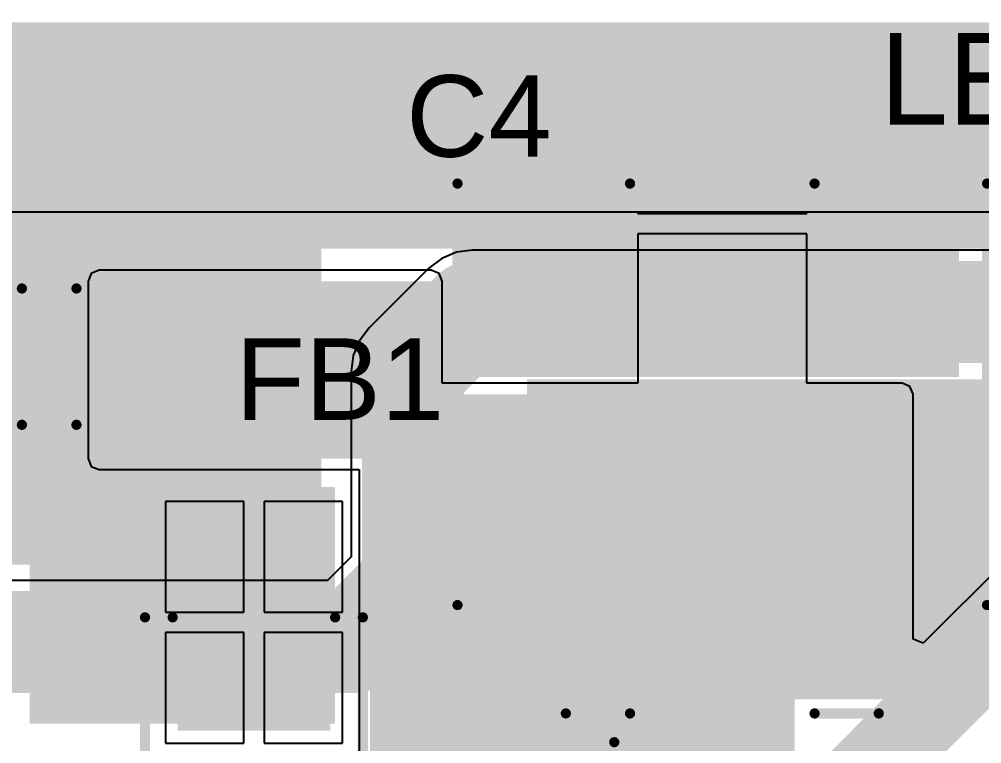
# Model space of a CAD drawing. Header units: millimetres. Extents: x -0.27 to 4.7, y -0.39 to 2.83.
# Drawn here: x 1.6209 to 2.0931, y 2.4092 to 2.7644 of the extents above; entities that cross this region are included whole.
import ezdxf

# ---------------------------------------------------------------- set-up
doc = ezdxf.new("R2010")
doc.units = ezdxf.units.MM
doc.header["$MEASUREMENT"] = 0
for name, color, linetype in [('BottomLayer', 5, 'Continuous'), ('BottomSolder', 6, 'Continuous'), ('TopLayer', 1, 'Continuous'), ('TopOverlay', 2, 'Continuous'), ('TopPaste', 8, 'Continuous'), ('TopSolder', 216, 'Continuous'), ('ViaHoleLayer', 16, 'Continuous')]:
    doc.layers.add(name, color=color, linetype=linetype)
doc.styles.add('Arial', font='', dxfattribs={"height": 0.2})
doc.styles.get('Arial').set_extended_font_data('Arial')

# ---------------------------------------------------------------- blocks, each defined once
blk = doc.blocks.new('LED_0603_34')
at = {"layer": 'TopLayer'}
for points in [[(-0.03937, 0.01969), (-0.01969, 0.01969), (-0.01969, -0.01969), (-0.03937, -0.01969)], [(0.01969, 0.01969), (0.03937, 0.01969), (0.03937, -0.01969), (0.01969, -0.01969)]]:
    blk.add_hatch(color=1, dxfattribs=at).paths.add_polyline_path(points)
at = {"layer": 'TopOverlay'}
blk.add_hatch(color=2, dxfattribs=at).paths.add_polyline_path([(0.044, -0.026), (0.069, -0.026), (0.069, 0.026), (0.044, 0.026)])
at = {"layer": 'TopPaste'}
for points in [[(-0.03937, 0.01969), (-0.01969, 0.01969), (-0.01969, -0.01969), (-0.03937, -0.01969)], [(0.01969, 0.01969), (0.03937, 0.01969), (0.03937, -0.01969), (0.01969, -0.01969)]]:
    blk.add_hatch(color=8, dxfattribs=at).paths.add_polyline_path(points)
at = {"layer": 'TopSolder'}
for points in [[(-0.04337, 0.02369), (-0.01569, 0.02369), (-0.01569, -0.02369), (-0.04337, -0.02369)], [(0.01569, 0.02369), (0.04337, 0.02369), (0.04337, -0.02369), (0.01569, -0.02369)]]:
    blk.add_hatch(color=216, dxfattribs=at).paths.add_polyline_path(points)
at = {"layer": 'TopOverlay', "const_width": 0.005}
for points in [[(-0.044, -0.024), (-0.044, 0.024)], [(-0.044, 0.024), (-0.017, 0.024)], [(0.017, 0.024), (0.044, 0.024)], [(0.044, -0.024), (0.044, 0.024)], [(-0.044, -0.024), (-0.017, -0.024)], [(0.017, -0.024), (0.044, -0.024)]]:
    blk.add_lwpolyline(points, dxfattribs=at)
at = {"layer": 'TopOverlay', "const_width": 0.0025}
for points in [[(-0.04525, 0.024, 1), (-0.04275, 0.024, 1)], [(-0.04525, 0.024, 1), (-0.04275, 0.024, 1)], [(-0.01825, 0.024, 1), (-0.01575, 0.024, 1)], [(0.01575, 0.024, 1), (0.01825, 0.024, 1)], [(0.04275, 0.024, 1), (0.04525, 0.024, 1)], [(0.04275, 0.024, 1), (0.04525, 0.024, 1)], [(-0.04525, -0.024, 1), (-0.04275, -0.024, 1)], [(-0.04525, -0.024, 1), (-0.04275, -0.024, 1)], [(-0.01825, -0.024, 1), (-0.01575, -0.024, 1)], [(0.01575, -0.024, 1), (0.01825, -0.024, 1)], [(0.04275, -0.024, 1), (0.04525, -0.024, 1)], [(0.04275, -0.024, 1), (0.04525, -0.024, 1)]]:
    blk.add_lwpolyline(points, format="xyb", close=True, dxfattribs=at)
at = {"layer": 'TopOverlay'}
blk.add_text('LED2', height=0.045, dxfattribs=at).set_placement((-0.1532, -0.02518))
blk = doc.blocks.new('SMA_36')
at = {"layer": 'TopLayer'}
for points in [[(-0.12795, 0.03346), (-0.02953, 0.03346), (-0.02953, -0.03346), (-0.12795, -0.03346)], [(0.02953, 0.03346), (0.12795, 0.03346), (0.12795, -0.03346), (0.02953, -0.03346)]]:
    blk.add_hatch(color=1, dxfattribs=at).paths.add_polyline_path(points)
at = {"layer": 'TopOverlay'}
for points in [[(-0.175, -0.05597), (-0.12906, -0.05597), (-0.12906, 0.05598), (-0.175, 0.05598)], [(-0.12992, 0.03638), (-0.1022, 0.03638), (-0.1022, 0.05598), (-0.12992, 0.05598)], [(-0.12992, -0.05598), (-0.1022, -0.05598), (-0.1022, -0.03638), (-0.12992, -0.03638)]]:
    blk.add_hatch(color=2, dxfattribs=at).paths.add_polyline_path(points)
at = {"layer": 'TopPaste'}
for points in [[(-0.12795, 0.03346), (-0.02953, 0.03346), (-0.02953, -0.03346), (-0.12795, -0.03346)], [(0.02953, 0.03346), (0.12795, 0.03346), (0.12795, -0.03346), (0.02953, -0.03346)]]:
    blk.add_hatch(color=8, dxfattribs=at).paths.add_polyline_path(points)
at = {"layer": 'TopSolder'}
for points in [[(-0.13195, 0.03746), (-0.02553, 0.03746), (-0.02553, -0.03746), (-0.13195, -0.03746)], [(0.02553, 0.03746), (0.13195, 0.03746), (0.13195, -0.03746), (0.02553, -0.03746)]]:
    blk.add_hatch(color=216, dxfattribs=at).paths.add_polyline_path(points)
at = {"layer": 'TopOverlay', "const_width": 0.005}
for points in [[(-0.10465, 0.05345), (0.08115, 0.05345)], [(0.08115, 0.05345), (0.08115, 0.03985)], [(0.08115, -0.03985), (0.08115, -0.05345)], [(-0.10465, -0.05345), (0.08115, -0.05345)]]:
    blk.add_lwpolyline(points, dxfattribs=at)
at = {"layer": 'TopOverlay', "const_width": 0.0025}
for points in [[(-0.1059, 0.05345, 1), (-0.1034, 0.05345, 1)], [(0.0799, 0.05345, 1), (0.0824, 0.05345, 1)], [(0.0799, 0.05345, 1), (0.0824, 0.05345, 1)], [(0.0799, 0.03985, 1), (0.0824, 0.03985, 1)], [(0.0799, -0.03985, 1), (0.0824, -0.03985, 1)], [(-0.1059, -0.05345, 1), (-0.1034, -0.05345, 1)], [(0.0799, -0.05345, 1), (0.0824, -0.05345, 1)], [(0.0799, -0.05345, 1), (0.0824, -0.05345, 1)]]:
    blk.add_lwpolyline(points, format="xyb", close=True, dxfattribs=at)
blk = doc.blocks.new('IND_1206_134')
at = {"layer": 'TopLayer'}
for points in [[(-0.0811, 0.03583), (-0.02598, 0.03583), (-0.02598, -0.03583), (-0.0811, -0.03583)], [(0.02598, 0.03583), (0.0811, 0.03583), (0.0811, -0.03583), (0.02598, -0.03583)]]:
    blk.add_hatch(color=1, dxfattribs=at).paths.add_polyline_path(points)
at = {"layer": 'TopPaste'}
for points in [[(-0.0811, 0.03583), (-0.02598, 0.03583), (-0.02598, -0.03583), (-0.0811, -0.03583)], [(0.02598, 0.03583), (0.0811, 0.03583), (0.0811, -0.03583), (0.02598, -0.03583)]]:
    blk.add_hatch(color=8, dxfattribs=at).paths.add_polyline_path(points)
at = {"layer": 'TopSolder'}
for points in [[(-0.0851, 0.03983), (-0.02198, 0.03983), (-0.02198, -0.03983), (-0.0851, -0.03983)], [(0.02198, 0.03983), (0.0851, 0.03983), (0.0851, -0.03983), (0.02198, -0.03983)]]:
    blk.add_hatch(color=216, dxfattribs=at).paths.add_polyline_path(points)
at = {"layer": 'TopOverlay', "const_width": 0.005}
for points in [[(-0.01339, 0.03343), (0.01339, 0.03343)], [(-0.01339, -0.03343), (0.01339, -0.03343)]]:
    blk.add_lwpolyline(points, dxfattribs=at)
at = {"layer": 'TopOverlay', "const_width": 0.0025}
for points in [[(-0.01464, 0.03343, 1), (-0.01214, 0.03343, 1)], [(0.01214, 0.03343, 1), (0.01464, 0.03343, 1)], [(-0.01464, -0.03343, 1), (-0.01214, -0.03343, 1)], [(0.01214, -0.03343, 1), (0.01464, -0.03343, 1)]]:
    blk.add_lwpolyline(points, format="xyb", close=True, dxfattribs=at)
blk = doc.blocks.new('20SVPF120M_211')
at = {"layer": 'TopLayer'}
for points in [[(-0.17913, 0.0315), (-0.04134, 0.0315), (-0.04134, -0.0315), (-0.17913, -0.0315)], [(0.04134, 0.0315), (0.17913, 0.0315), (0.17913, -0.0315), (0.04134, -0.0315)]]:
    blk.add_hatch(color=1, dxfattribs=at).paths.add_polyline_path(points)
at = {"layer": 'TopPaste'}
for points in [[(-0.17913, 0.0315), (-0.04134, 0.0315), (-0.04134, -0.0315), (-0.17913, -0.0315)], [(0.04134, 0.0315), (0.17913, 0.0315), (0.17913, -0.0315), (0.04134, -0.0315)]]:
    blk.add_hatch(color=8, dxfattribs=at).paths.add_polyline_path(points)
at = {"layer": 'TopSolder'}
for points in [[(-0.18313, 0.0355), (-0.03734, 0.0355), (-0.03734, -0.0355), (-0.18313, -0.0355)], [(0.03734, 0.0355), (0.18313, 0.0355), (0.18313, -0.0355), (0.03734, -0.0355)]]:
    blk.add_hatch(color=216, dxfattribs=at).paths.add_polyline_path(points)
at = {"layer": 'TopOverlay', "const_width": 0.005}
for points in [[(-0.07677, 0.12992), (-0.12992, 0.07677)], [(-0.07677, 0.12992), (0.12992, 0.12992)], [(0.12992, 0.12992), (0.12992, 0.04528)], [(-0.12992, 0.07677), (-0.12992, 0.04528)], [(-0.153, 0.064), (-0.153, 0.043)], [(-0.162, 0.053), (-0.144, 0.053)], [(-0.12992, -0.04528), (-0.12992, -0.07677)], [(0.12992, -0.04528), (0.12992, -0.12992)], [(-0.12992, -0.07677), (-0.07677, -0.12992)], [(-0.07677, -0.12992), (0.12992, -0.12992)]]:
    blk.add_lwpolyline(points, dxfattribs=at)
at = {"layer": 'TopOverlay', "const_width": 0.0025}
for points in [[(-0.07802, 0.12992, 1), (-0.07552, 0.12992, 1)], [(-0.07802, 0.12992, 1), (-0.07552, 0.12992, 1)], [(0.12867, 0.12992, 1), (0.13117, 0.12992, 1)], [(0.12867, 0.12992, 1), (0.13117, 0.12992, 1)], [(-0.13117, 0.07677, 1), (-0.12867, 0.07677, 1)], [(-0.13117, 0.07677, 1), (-0.12867, 0.07677, 1)], [(-0.15425, 0.064, 1), (-0.15175, 0.064, 1)], [(-0.16325, 0.053, 1), (-0.16075, 0.053, 1)], [(-0.14525, 0.053, 1), (-0.14275, 0.053, 1)], [(-0.13117, 0.04528, 1), (-0.12867, 0.04528, 1)], [(0.12867, 0.04528, 1), (0.13117, 0.04528, 1)], [(-0.15425, 0.043, 1), (-0.15175, 0.043, 1)], [(-0.13117, -0.04528, 1), (-0.12867, -0.04528, 1)], [(0.12867, -0.04528, 1), (0.13117, -0.04528, 1)], [(-0.13117, -0.07677, 1), (-0.12867, -0.07677, 1)], [(-0.13117, -0.07677, 1), (-0.12867, -0.07677, 1)], [(-0.07802, -0.12992, 1), (-0.07552, -0.12992, 1)], [(-0.07802, -0.12992, 1), (-0.07552, -0.12992, 1)], [(0.12867, -0.12992, 1), (0.13117, -0.12992, 1)], [(0.12867, -0.12992, 1), (0.13117, -0.12992, 1)]]:
    blk.add_lwpolyline(points, format="xyb", close=True, dxfattribs=at)

msp = doc.modelspace()

# ---------------------------------------------------------------- hatches: boundary and pattern name
at = {"layer": 'BottomLayer'}
for points in [[(1.24682, 2.63795), (1.68382, 2.63795), (1.68382, 2.76295), (1.24682, 2.76295)], [(1.571, 2.652), (2.375, 2.652), (2.375, 2.76295), (1.571, 2.76295)], [(1.627, 2.65405), (2.083, 2.65405), (2.083, 2.722), (1.627, 2.722)], [(1.178, 2.497), (1.769, 2.497), (1.769, 2.70995), (1.178, 2.70995)], [(1.87, 2.52295), (2.40668, 2.52295), (2.40668, 2.58795), (1.87, 2.58795)], [(1.87, 2.431), (2.40668, 2.431), (2.40668, 2.55495), (1.87, 2.55495)]]:
    msp.add_hatch(color=5, dxfattribs=at).paths.add_polyline_path(points)
h = msp.add_hatch(color=5, dxfattribs=at)
edge = h.paths.add_edge_path()
edge.add_arc((1.722, 2.747), 0.01181, 0, 360)
h = msp.add_hatch(color=5, dxfattribs=at)
edge = h.paths.add_edge_path()
edge.add_arc((1.753, 2.746), 0.01181, 0, 360)
h = msp.add_hatch(color=5, dxfattribs=at)
edge = h.paths.add_edge_path()
edge.add_arc((1.895, 2.744), 0.01181, 0, 360)
h = msp.add_hatch(color=5, dxfattribs=at)
edge = h.paths.add_edge_path()
edge.add_arc((1.9196, 2.744), 0.01181, 0, 360)
h = msp.add_hatch(color=5, dxfattribs=at)
edge = h.paths.add_edge_path()
edge.add_arc((2.0164, 2.744), 0.01181, 0, 360)
h = msp.add_hatch(color=5, dxfattribs=at)
edge = h.paths.add_edge_path()
edge.add_arc((2.041, 2.744), 0.01181, 0, 360)
h = msp.add_hatch(color=5, dxfattribs=at)
edge = h.paths.add_edge_path()
edge.add_arc((1.722, 2.721), 0.01181, 0, 360)
h = msp.add_hatch(color=5, dxfattribs=at)
edge = h.paths.add_edge_path()
edge.add_arc((1.753, 2.72), 0.01181, 0, 360)
h = msp.add_hatch(color=5, dxfattribs=at)
edge = h.paths.add_edge_path()
edge.add_arc((1.895, 2.718), 0.01181, 0, 360)
h = msp.add_hatch(color=5, dxfattribs=at)
edge = h.paths.add_edge_path()
edge.add_arc((1.9196, 2.718), 0.01181, 0, 360)
h = msp.add_hatch(color=5, dxfattribs=at)
edge = h.paths.add_edge_path()
edge.add_arc((2.0164, 2.71767), 0.01181, 0, 360)
h = msp.add_hatch(color=5, dxfattribs=at)
edge = h.paths.add_edge_path()
edge.add_arc((2.041, 2.71767), 0.01181, 0, 360)
h = msp.add_hatch(color=5, dxfattribs=at)
edge = h.paths.add_edge_path()
edge.add_arc((1.722, 2.695), 0.01181, 0, 360)
h = msp.add_hatch(color=5, dxfattribs=at)
edge = h.paths.add_edge_path()
edge.add_arc((1.753, 2.694), 0.01181, 0, 360)
h = msp.add_hatch(color=5, dxfattribs=at)
edge = h.paths.add_edge_path()
edge.add_arc((1.895, 2.691), 0.01181, 0, 360)
h = msp.add_hatch(color=5, dxfattribs=at)
edge = h.paths.add_edge_path()
edge.add_arc((1.9196, 2.691), 0.01181, 0, 360)
h = msp.add_hatch(color=5, dxfattribs=at)
edge = h.paths.add_edge_path()
edge.add_arc((2.0164, 2.69133), 0.01181, 0, 360)
h = msp.add_hatch(color=5, dxfattribs=at)
edge = h.paths.add_edge_path()
edge.add_arc((2.041, 2.69133), 0.01181, 0, 360)
h = msp.add_hatch(color=5, dxfattribs=at)
edge = h.paths.add_edge_path()
edge.add_arc((1.722, 2.668), 0.01181, 0, 360)
h = msp.add_hatch(color=5, dxfattribs=at)
edge = h.paths.add_edge_path()
edge.add_arc((1.753, 2.667), 0.01181, 0, 360)
h = msp.add_hatch(color=5, dxfattribs=at)
edge = h.paths.add_edge_path()
edge.add_arc((1.895, 2.665), 0.01181, 0, 360)
h = msp.add_hatch(color=5, dxfattribs=at)
edge = h.paths.add_edge_path()
edge.add_arc((1.9196, 2.665), 0.01181, 0, 360)
h = msp.add_hatch(color=5, dxfattribs=at)
edge = h.paths.add_edge_path()
edge.add_arc((2.0164, 2.665), 0.01181, 0, 360)
h = msp.add_hatch(color=5, dxfattribs=at)
edge = h.paths.add_edge_path()
edge.add_arc((2.041, 2.665), 0.01181, 0, 360)
h = msp.add_hatch(color=5, dxfattribs=at)
edge = h.paths.add_edge_path()
edge.add_arc((1.895, 2.52582), 0.01181, 0, 360)
h = msp.add_hatch(color=5, dxfattribs=at)
edge = h.paths.add_edge_path()
edge.add_arc((1.9196, 2.52582), 0.01181, 0, 360)
h = msp.add_hatch(color=5, dxfattribs=at)
edge = h.paths.add_edge_path()
edge.add_arc((2.0164, 2.52548), 0.01181, 0, 360)
h = msp.add_hatch(color=5, dxfattribs=at)
edge = h.paths.add_edge_path()
edge.add_arc((2.041, 2.52548), 0.01181, 0, 360)
h = msp.add_hatch(color=5, dxfattribs=at)
edge = h.paths.add_edge_path()
edge.add_arc((1.64453, 2.51705), 0.01181, 0, 360)
h = msp.add_hatch(color=5, dxfattribs=at)
edge = h.paths.add_edge_path()
edge.add_arc((1.67087, 2.51705), 0.01181, 0, 360)
h = msp.add_hatch(color=5, dxfattribs=at)
edge = h.paths.add_edge_path()
edge.add_arc((1.6972, 2.51705), 0.01181, 0, 360)
h = msp.add_hatch(color=5, dxfattribs=at)
edge = h.paths.add_edge_path()
edge.add_arc((1.72353, 2.51705), 0.01181, 0, 360)
h = msp.add_hatch(color=5, dxfattribs=at)
edge = h.paths.add_edge_path()
edge.add_arc((1.895, 2.49882), 0.01181, 0, 360)
h = msp.add_hatch(color=5, dxfattribs=at)
edge = h.paths.add_edge_path()
edge.add_arc((1.9196, 2.49882), 0.01181, 0, 360)
h = msp.add_hatch(color=5, dxfattribs=at)
edge = h.paths.add_edge_path()
edge.add_arc((2.0164, 2.49915), 0.01181, 0, 360)
h = msp.add_hatch(color=5, dxfattribs=at)
edge = h.paths.add_edge_path()
edge.add_arc((2.041, 2.49915), 0.01181, 0, 360)
h = msp.add_hatch(color=5, dxfattribs=at)
edge = h.paths.add_edge_path()
edge.add_arc((1.895, 2.47282), 0.01181, 0, 360)
h = msp.add_hatch(color=5, dxfattribs=at)
edge = h.paths.add_edge_path()
edge.add_arc((1.9196, 2.47282), 0.01181, 0, 360)
h = msp.add_hatch(color=5, dxfattribs=at)
edge = h.paths.add_edge_path()
edge.add_arc((2.0164, 2.47282), 0.01181, 0, 360)
h = msp.add_hatch(color=5, dxfattribs=at)
edge = h.paths.add_edge_path()
edge.add_arc((2.041, 2.47282), 0.01181, 0, 360)
at = {"layer": 'BottomSolder'}
h = msp.add_hatch(color=6, dxfattribs=at)
edge = h.paths.add_edge_path()
edge.add_arc((1.722, 2.747), 0.00591, 0, 360)
h = msp.add_hatch(color=6, dxfattribs=at)
edge = h.paths.add_edge_path()
edge.add_arc((1.753, 2.746), 0.00591, 0, 360)
h = msp.add_hatch(color=6, dxfattribs=at)
edge = h.paths.add_edge_path()
edge.add_arc((1.895, 2.744), 0.00591, 0, 360)
h = msp.add_hatch(color=6, dxfattribs=at)
edge = h.paths.add_edge_path()
edge.add_arc((1.9196, 2.744), 0.00591, 0, 360)
h = msp.add_hatch(color=6, dxfattribs=at)
edge = h.paths.add_edge_path()
edge.add_arc((2.0164, 2.744), 0.00591, 0, 360)
h = msp.add_hatch(color=6, dxfattribs=at)
edge = h.paths.add_edge_path()
edge.add_arc((2.041, 2.744), 0.00591, 0, 360)
h = msp.add_hatch(color=6, dxfattribs=at)
edge = h.paths.add_edge_path()
edge.add_arc((1.722, 2.721), 0.00591, 0, 360)
h = msp.add_hatch(color=6, dxfattribs=at)
edge = h.paths.add_edge_path()
edge.add_arc((1.753, 2.72), 0.00591, 0, 360)
h = msp.add_hatch(color=6, dxfattribs=at)
edge = h.paths.add_edge_path()
edge.add_arc((1.895, 2.718), 0.00591, 0, 360)
h = msp.add_hatch(color=6, dxfattribs=at)
edge = h.paths.add_edge_path()
edge.add_arc((1.9196, 2.718), 0.00591, 0, 360)
h = msp.add_hatch(color=6, dxfattribs=at)
edge = h.paths.add_edge_path()
edge.add_arc((2.0164, 2.71767), 0.00591, 0, 360)
h = msp.add_hatch(color=6, dxfattribs=at)
edge = h.paths.add_edge_path()
edge.add_arc((2.041, 2.71767), 0.00591, 0, 360)
h = msp.add_hatch(color=6, dxfattribs=at)
edge = h.paths.add_edge_path()
edge.add_arc((1.722, 2.695), 0.00591, 0, 360)
h = msp.add_hatch(color=6, dxfattribs=at)
edge = h.paths.add_edge_path()
edge.add_arc((1.753, 2.694), 0.00591, 0, 360)
h = msp.add_hatch(color=6, dxfattribs=at)
edge = h.paths.add_edge_path()
edge.add_arc((1.895, 2.691), 0.00591, 0, 360)
h = msp.add_hatch(color=6, dxfattribs=at)
edge = h.paths.add_edge_path()
edge.add_arc((1.9196, 2.691), 0.00591, 0, 360)
h = msp.add_hatch(color=6, dxfattribs=at)
edge = h.paths.add_edge_path()
edge.add_arc((2.0164, 2.69133), 0.00591, 0, 360)
h = msp.add_hatch(color=6, dxfattribs=at)
edge = h.paths.add_edge_path()
edge.add_arc((2.041, 2.69133), 0.00591, 0, 360)
h = msp.add_hatch(color=6, dxfattribs=at)
edge = h.paths.add_edge_path()
edge.add_arc((1.722, 2.668), 0.00591, 0, 360)
h = msp.add_hatch(color=6, dxfattribs=at)
edge = h.paths.add_edge_path()
edge.add_arc((1.753, 2.667), 0.00591, 0, 360)
h = msp.add_hatch(color=6, dxfattribs=at)
edge = h.paths.add_edge_path()
edge.add_arc((1.895, 2.665), 0.00591, 0, 360)
h = msp.add_hatch(color=6, dxfattribs=at)
edge = h.paths.add_edge_path()
edge.add_arc((1.9196, 2.665), 0.00591, 0, 360)
h = msp.add_hatch(color=6, dxfattribs=at)
edge = h.paths.add_edge_path()
edge.add_arc((2.0164, 2.665), 0.00591, 0, 360)
h = msp.add_hatch(color=6, dxfattribs=at)
edge = h.paths.add_edge_path()
edge.add_arc((2.041, 2.665), 0.00591, 0, 360)
h = msp.add_hatch(color=6, dxfattribs=at)
edge = h.paths.add_edge_path()
edge.add_arc((1.895, 2.52582), 0.00591, 0, 360)
h = msp.add_hatch(color=6, dxfattribs=at)
edge = h.paths.add_edge_path()
edge.add_arc((1.9196, 2.52582), 0.00591, 0, 360)
h = msp.add_hatch(color=6, dxfattribs=at)
edge = h.paths.add_edge_path()
edge.add_arc((2.0164, 2.52548), 0.00591, 0, 360)
h = msp.add_hatch(color=6, dxfattribs=at)
edge = h.paths.add_edge_path()
edge.add_arc((2.041, 2.52548), 0.00591, 0, 360)
h = msp.add_hatch(color=6, dxfattribs=at)
edge = h.paths.add_edge_path()
edge.add_arc((1.64453, 2.51705), 0.00591, 0, 360)
h = msp.add_hatch(color=6, dxfattribs=at)
edge = h.paths.add_edge_path()
edge.add_arc((1.67087, 2.51705), 0.00591, 0, 360)
h = msp.add_hatch(color=6, dxfattribs=at)
edge = h.paths.add_edge_path()
edge.add_arc((1.6972, 2.51705), 0.00591, 0, 360)
h = msp.add_hatch(color=6, dxfattribs=at)
edge = h.paths.add_edge_path()
edge.add_arc((1.72353, 2.51705), 0.00591, 0, 360)
h = msp.add_hatch(color=6, dxfattribs=at)
edge = h.paths.add_edge_path()
edge.add_arc((1.895, 2.49882), 0.00591, 0, 360)
h = msp.add_hatch(color=6, dxfattribs=at)
edge = h.paths.add_edge_path()
edge.add_arc((1.9196, 2.49882), 0.00591, 0, 360)
h = msp.add_hatch(color=6, dxfattribs=at)
edge = h.paths.add_edge_path()
edge.add_arc((2.0164, 2.49915), 0.00591, 0, 360)
h = msp.add_hatch(color=6, dxfattribs=at)
edge = h.paths.add_edge_path()
edge.add_arc((2.041, 2.49915), 0.00591, 0, 360)
h = msp.add_hatch(color=6, dxfattribs=at)
edge = h.paths.add_edge_path()
edge.add_arc((1.895, 2.47282), 0.00591, 0, 360)
h = msp.add_hatch(color=6, dxfattribs=at)
edge = h.paths.add_edge_path()
edge.add_arc((1.9196, 2.47282), 0.00591, 0, 360)
h = msp.add_hatch(color=6, dxfattribs=at)
edge = h.paths.add_edge_path()
edge.add_arc((2.0164, 2.47282), 0.00591, 0, 360)
h = msp.add_hatch(color=6, dxfattribs=at)
edge = h.paths.add_edge_path()
edge.add_arc((2.041, 2.47282), 0.00591, 0, 360)
at = {"layer": 'TopLayer'}
for points in [[(0.15397, 2.69695), (1.85, 2.69695), (1.85, 2.75995), (0.15397, 2.75995)], [(1.834, 2.58895), (2.082, 2.58895), (2.082, 2.75995), (1.834, 2.75995)], [(1, 2.652), (1.849, 2.652), (1.849, 2.70995), (1, 2.70995)], [(1.66, 2.549), (1.823, 2.549), (1.823, 2.636), (1.66, 2.636)], [(1.793, 2.367), (1.881, 2.367), (1.881, 2.58052), (1.793, 2.58052)], [(1.873, 2.458), (2.054, 2.458), (2.054, 2.58052), (1.873, 2.58052)], [(1.626, 2.419), (1.77585, 2.419), (1.77585, 2.535), (1.626, 2.535)], [(1.874, 2.367), (1.999, 2.367), (1.999, 2.533), (1.874, 2.533)]]:
    msp.add_hatch(color=1, dxfattribs=at).paths.add_polyline_path(points)
h = msp.add_hatch(color=1, dxfattribs=at)
edge = h.paths.add_edge_path()
edge.add_arc((1.722, 2.747), 0.01181, 0, 360)
h = msp.add_hatch(color=1, dxfattribs=at)
edge = h.paths.add_edge_path()
edge.add_arc((1.753, 2.746), 0.01181, 0, 360)
h = msp.add_hatch(color=1, dxfattribs=at)
edge = h.paths.add_edge_path()
edge.add_arc((1.895, 2.744), 0.01181, 0, 360)
h = msp.add_hatch(color=1, dxfattribs=at)
edge = h.paths.add_edge_path()
edge.add_arc((1.9196, 2.744), 0.01181, 0, 360)
h = msp.add_hatch(color=1, dxfattribs=at)
edge = h.paths.add_edge_path()
edge.add_arc((2.0164, 2.744), 0.01181, 0, 360)
h = msp.add_hatch(color=1, dxfattribs=at)
edge = h.paths.add_edge_path()
edge.add_arc((2.041, 2.744), 0.01181, 0, 360)
h = msp.add_hatch(color=1, dxfattribs=at)
edge = h.paths.add_edge_path()
edge.add_arc((1.722, 2.721), 0.01181, 0, 360)
h = msp.add_hatch(color=1, dxfattribs=at)
edge = h.paths.add_edge_path()
edge.add_arc((1.753, 2.72), 0.01181, 0, 360)
h = msp.add_hatch(color=1, dxfattribs=at)
edge = h.paths.add_edge_path()
edge.add_arc((1.895, 2.718), 0.01181, 0, 360)
h = msp.add_hatch(color=1, dxfattribs=at)
edge = h.paths.add_edge_path()
edge.add_arc((1.9196, 2.718), 0.01181, 0, 360)
h = msp.add_hatch(color=1, dxfattribs=at)
edge = h.paths.add_edge_path()
edge.add_arc((2.0164, 2.71767), 0.01181, 0, 360)
h = msp.add_hatch(color=1, dxfattribs=at)
edge = h.paths.add_edge_path()
edge.add_arc((2.041, 2.71767), 0.01181, 0, 360)
h = msp.add_hatch(color=1, dxfattribs=at)
edge = h.paths.add_edge_path()
edge.add_arc((1.722, 2.695), 0.01181, 0, 360)
h = msp.add_hatch(color=1, dxfattribs=at)
edge = h.paths.add_edge_path()
edge.add_arc((1.753, 2.694), 0.01181, 0, 360)
h = msp.add_hatch(color=1, dxfattribs=at)
edge = h.paths.add_edge_path()
edge.add_arc((1.895, 2.691), 0.01181, 0, 360)
h = msp.add_hatch(color=1, dxfattribs=at)
edge = h.paths.add_edge_path()
edge.add_arc((1.9196, 2.691), 0.01181, 0, 360)
h = msp.add_hatch(color=1, dxfattribs=at)
edge = h.paths.add_edge_path()
edge.add_arc((2.0164, 2.69133), 0.01181, 0, 360)
h = msp.add_hatch(color=1, dxfattribs=at)
edge = h.paths.add_edge_path()
edge.add_arc((2.041, 2.69133), 0.01181, 0, 360)
h = msp.add_hatch(color=1, dxfattribs=at)
edge = h.paths.add_edge_path()
edge.add_arc((1.722, 2.668), 0.01181, 0, 360)
h = msp.add_hatch(color=1, dxfattribs=at)
edge = h.paths.add_edge_path()
edge.add_arc((1.753, 2.667), 0.01181, 0, 360)
h = msp.add_hatch(color=1, dxfattribs=at)
edge = h.paths.add_edge_path()
edge.add_arc((1.895, 2.665), 0.01181, 0, 360)
h = msp.add_hatch(color=1, dxfattribs=at)
edge = h.paths.add_edge_path()
edge.add_arc((1.9196, 2.665), 0.01181, 0, 360)
h = msp.add_hatch(color=1, dxfattribs=at)
edge = h.paths.add_edge_path()
edge.add_arc((2.0164, 2.665), 0.01181, 0, 360)
h = msp.add_hatch(color=1, dxfattribs=at)
edge = h.paths.add_edge_path()
edge.add_arc((2.041, 2.665), 0.01181, 0, 360)
h = msp.add_hatch(color=1, dxfattribs=at)
edge = h.paths.add_edge_path()
edge.add_arc((1.895, 2.52582), 0.01181, 0, 360)
h = msp.add_hatch(color=1, dxfattribs=at)
edge = h.paths.add_edge_path()
edge.add_arc((1.9196, 2.52582), 0.01181, 0, 360)
h = msp.add_hatch(color=1, dxfattribs=at)
edge = h.paths.add_edge_path()
edge.add_arc((2.0164, 2.52548), 0.01181, 0, 360)
h = msp.add_hatch(color=1, dxfattribs=at)
edge = h.paths.add_edge_path()
edge.add_arc((2.041, 2.52548), 0.01181, 0, 360)
h = msp.add_hatch(color=1, dxfattribs=at)
edge = h.paths.add_edge_path()
edge.add_arc((1.64453, 2.51705), 0.01181, 0, 360)
h = msp.add_hatch(color=1, dxfattribs=at)
edge = h.paths.add_edge_path()
edge.add_arc((1.67087, 2.51705), 0.01181, 0, 360)
h = msp.add_hatch(color=1, dxfattribs=at)
edge = h.paths.add_edge_path()
edge.add_arc((1.6972, 2.51705), 0.01181, 0, 360)
h = msp.add_hatch(color=1, dxfattribs=at)
edge = h.paths.add_edge_path()
edge.add_arc((1.72353, 2.51705), 0.01181, 0, 360)
h = msp.add_hatch(color=1, dxfattribs=at)
edge = h.paths.add_edge_path()
edge.add_arc((1.895, 2.49882), 0.01181, 0, 360)
h = msp.add_hatch(color=1, dxfattribs=at)
edge = h.paths.add_edge_path()
edge.add_arc((1.9196, 2.49882), 0.01181, 0, 360)
h = msp.add_hatch(color=1, dxfattribs=at)
edge = h.paths.add_edge_path()
edge.add_arc((2.0164, 2.49915), 0.01181, 0, 360)
h = msp.add_hatch(color=1, dxfattribs=at)
edge = h.paths.add_edge_path()
edge.add_arc((2.041, 2.49915), 0.01181, 0, 360)
h = msp.add_hatch(color=1, dxfattribs=at)
edge = h.paths.add_edge_path()
edge.add_arc((1.895, 2.47282), 0.01181, 0, 360)
h = msp.add_hatch(color=1, dxfattribs=at)
edge = h.paths.add_edge_path()
edge.add_arc((1.9196, 2.47282), 0.01181, 0, 360)
h = msp.add_hatch(color=1, dxfattribs=at)
edge = h.paths.add_edge_path()
edge.add_arc((2.0164, 2.47282), 0.01181, 0, 360)
h = msp.add_hatch(color=1, dxfattribs=at)
edge = h.paths.add_edge_path()
edge.add_arc((2.041, 2.47282), 0.01181, 0, 360)
at = {"layer": 'TopSolder'}
h = msp.add_hatch(color=216, dxfattribs=at)
edge = h.paths.add_edge_path()
edge.add_arc((1.722, 2.747), 0.00591, 0, 360)
h = msp.add_hatch(color=216, dxfattribs=at)
edge = h.paths.add_edge_path()
edge.add_arc((1.753, 2.746), 0.00591, 0, 360)
h = msp.add_hatch(color=216, dxfattribs=at)
edge = h.paths.add_edge_path()
edge.add_arc((1.895, 2.744), 0.00591, 0, 360)
h = msp.add_hatch(color=216, dxfattribs=at)
edge = h.paths.add_edge_path()
edge.add_arc((1.9196, 2.744), 0.00591, 0, 360)
h = msp.add_hatch(color=216, dxfattribs=at)
edge = h.paths.add_edge_path()
edge.add_arc((2.0164, 2.744), 0.00591, 0, 360)
h = msp.add_hatch(color=216, dxfattribs=at)
edge = h.paths.add_edge_path()
edge.add_arc((2.041, 2.744), 0.00591, 0, 360)
h = msp.add_hatch(color=216, dxfattribs=at)
edge = h.paths.add_edge_path()
edge.add_arc((1.722, 2.721), 0.00591, 0, 360)
h = msp.add_hatch(color=216, dxfattribs=at)
edge = h.paths.add_edge_path()
edge.add_arc((1.753, 2.72), 0.00591, 0, 360)
h = msp.add_hatch(color=216, dxfattribs=at)
edge = h.paths.add_edge_path()
edge.add_arc((1.895, 2.718), 0.00591, 0, 360)
h = msp.add_hatch(color=216, dxfattribs=at)
edge = h.paths.add_edge_path()
edge.add_arc((1.9196, 2.718), 0.00591, 0, 360)
h = msp.add_hatch(color=216, dxfattribs=at)
edge = h.paths.add_edge_path()
edge.add_arc((2.0164, 2.71767), 0.00591, 0, 360)
h = msp.add_hatch(color=216, dxfattribs=at)
edge = h.paths.add_edge_path()
edge.add_arc((2.041, 2.71767), 0.00591, 0, 360)
h = msp.add_hatch(color=216, dxfattribs=at)
edge = h.paths.add_edge_path()
edge.add_arc((1.722, 2.695), 0.00591, 0, 360)
h = msp.add_hatch(color=216, dxfattribs=at)
edge = h.paths.add_edge_path()
edge.add_arc((1.753, 2.694), 0.00591, 0, 360)
h = msp.add_hatch(color=216, dxfattribs=at)
edge = h.paths.add_edge_path()
edge.add_arc((1.895, 2.691), 0.00591, 0, 360)
h = msp.add_hatch(color=216, dxfattribs=at)
edge = h.paths.add_edge_path()
edge.add_arc((1.9196, 2.691), 0.00591, 0, 360)
h = msp.add_hatch(color=216, dxfattribs=at)
edge = h.paths.add_edge_path()
edge.add_arc((2.0164, 2.69133), 0.00591, 0, 360)
h = msp.add_hatch(color=216, dxfattribs=at)
edge = h.paths.add_edge_path()
edge.add_arc((2.041, 2.69133), 0.00591, 0, 360)
h = msp.add_hatch(color=216, dxfattribs=at)
edge = h.paths.add_edge_path()
edge.add_arc((1.722, 2.668), 0.00591, 0, 360)
h = msp.add_hatch(color=216, dxfattribs=at)
edge = h.paths.add_edge_path()
edge.add_arc((1.753, 2.667), 0.00591, 0, 360)
h = msp.add_hatch(color=216, dxfattribs=at)
edge = h.paths.add_edge_path()
edge.add_arc((1.895, 2.665), 0.00591, 0, 360)
h = msp.add_hatch(color=216, dxfattribs=at)
edge = h.paths.add_edge_path()
edge.add_arc((1.9196, 2.665), 0.00591, 0, 360)
h = msp.add_hatch(color=216, dxfattribs=at)
edge = h.paths.add_edge_path()
edge.add_arc((2.0164, 2.665), 0.00591, 0, 360)
h = msp.add_hatch(color=216, dxfattribs=at)
edge = h.paths.add_edge_path()
edge.add_arc((2.041, 2.665), 0.00591, 0, 360)
h = msp.add_hatch(color=216, dxfattribs=at)
edge = h.paths.add_edge_path()
edge.add_arc((1.895, 2.52582), 0.00591, 0, 360)
h = msp.add_hatch(color=216, dxfattribs=at)
edge = h.paths.add_edge_path()
edge.add_arc((1.9196, 2.52582), 0.00591, 0, 360)
h = msp.add_hatch(color=216, dxfattribs=at)
edge = h.paths.add_edge_path()
edge.add_arc((2.0164, 2.52548), 0.00591, 0, 360)
h = msp.add_hatch(color=216, dxfattribs=at)
edge = h.paths.add_edge_path()
edge.add_arc((2.041, 2.52548), 0.00591, 0, 360)
h = msp.add_hatch(color=216, dxfattribs=at)
edge = h.paths.add_edge_path()
edge.add_arc((1.64453, 2.51705), 0.00591, 0, 360)
h = msp.add_hatch(color=216, dxfattribs=at)
edge = h.paths.add_edge_path()
edge.add_arc((1.67087, 2.51705), 0.00591, 0, 360)
h = msp.add_hatch(color=216, dxfattribs=at)
edge = h.paths.add_edge_path()
edge.add_arc((1.6972, 2.51705), 0.00591, 0, 360)
h = msp.add_hatch(color=216, dxfattribs=at)
edge = h.paths.add_edge_path()
edge.add_arc((1.72353, 2.51705), 0.00591, 0, 360)
h = msp.add_hatch(color=216, dxfattribs=at)
edge = h.paths.add_edge_path()
edge.add_arc((1.895, 2.49882), 0.00591, 0, 360)
h = msp.add_hatch(color=216, dxfattribs=at)
edge = h.paths.add_edge_path()
edge.add_arc((1.9196, 2.49882), 0.00591, 0, 360)
h = msp.add_hatch(color=216, dxfattribs=at)
edge = h.paths.add_edge_path()
edge.add_arc((2.0164, 2.49915), 0.00591, 0, 360)
h = msp.add_hatch(color=216, dxfattribs=at)
edge = h.paths.add_edge_path()
edge.add_arc((2.041, 2.49915), 0.00591, 0, 360)
h = msp.add_hatch(color=216, dxfattribs=at)
edge = h.paths.add_edge_path()
edge.add_arc((1.895, 2.47282), 0.00591, 0, 360)
h = msp.add_hatch(color=216, dxfattribs=at)
edge = h.paths.add_edge_path()
edge.add_arc((1.9196, 2.47282), 0.00591, 0, 360)
h = msp.add_hatch(color=216, dxfattribs=at)
edge = h.paths.add_edge_path()
edge.add_arc((2.0164, 2.47282), 0.00591, 0, 360)
h = msp.add_hatch(color=216, dxfattribs=at)
edge = h.paths.add_edge_path()
edge.add_arc((2.041, 2.47282), 0.00591, 0, 360)
at = {"layer": 'ViaHoleLayer'}
h = msp.add_hatch(color=16, dxfattribs=at)
edge = h.paths.add_edge_path()
edge.add_arc((1.722, 2.747), 0.00591, 0, 360)
h = msp.add_hatch(color=16, dxfattribs=at)
edge = h.paths.add_edge_path()
edge.add_arc((1.753, 2.746), 0.00591, 0, 360)
h = msp.add_hatch(color=16, dxfattribs=at)
edge = h.paths.add_edge_path()
edge.add_arc((1.895, 2.744), 0.00591, 0, 360)
h = msp.add_hatch(color=16, dxfattribs=at)
edge = h.paths.add_edge_path()
edge.add_arc((1.9196, 2.744), 0.00591, 0, 360)
h = msp.add_hatch(color=16, dxfattribs=at)
edge = h.paths.add_edge_path()
edge.add_arc((2.0164, 2.744), 0.00591, 0, 360)
h = msp.add_hatch(color=16, dxfattribs=at)
edge = h.paths.add_edge_path()
edge.add_arc((2.041, 2.744), 0.00591, 0, 360)
h = msp.add_hatch(color=16, dxfattribs=at)
edge = h.paths.add_edge_path()
edge.add_arc((1.722, 2.721), 0.00591, 0, 360)
h = msp.add_hatch(color=16, dxfattribs=at)
edge = h.paths.add_edge_path()
edge.add_arc((1.753, 2.72), 0.00591, 0, 360)
h = msp.add_hatch(color=16, dxfattribs=at)
edge = h.paths.add_edge_path()
edge.add_arc((1.895, 2.718), 0.00591, 0, 360)
h = msp.add_hatch(color=16, dxfattribs=at)
edge = h.paths.add_edge_path()
edge.add_arc((1.9196, 2.718), 0.00591, 0, 360)
h = msp.add_hatch(color=16, dxfattribs=at)
edge = h.paths.add_edge_path()
edge.add_arc((2.0164, 2.71767), 0.00591, 0, 360)
h = msp.add_hatch(color=16, dxfattribs=at)
edge = h.paths.add_edge_path()
edge.add_arc((2.041, 2.71767), 0.00591, 0, 360)
h = msp.add_hatch(color=16, dxfattribs=at)
edge = h.paths.add_edge_path()
edge.add_arc((1.722, 2.695), 0.00591, 0, 360)
h = msp.add_hatch(color=16, dxfattribs=at)
edge = h.paths.add_edge_path()
edge.add_arc((1.753, 2.694), 0.00591, 0, 360)
h = msp.add_hatch(color=16, dxfattribs=at)
edge = h.paths.add_edge_path()
edge.add_arc((1.895, 2.691), 0.00591, 0, 360)
h = msp.add_hatch(color=16, dxfattribs=at)
edge = h.paths.add_edge_path()
edge.add_arc((1.9196, 2.691), 0.00591, 0, 360)
h = msp.add_hatch(color=16, dxfattribs=at)
edge = h.paths.add_edge_path()
edge.add_arc((2.0164, 2.69133), 0.00591, 0, 360)
h = msp.add_hatch(color=16, dxfattribs=at)
edge = h.paths.add_edge_path()
edge.add_arc((2.041, 2.69133), 0.00591, 0, 360)
h = msp.add_hatch(color=16, dxfattribs=at)
edge = h.paths.add_edge_path()
edge.add_arc((1.722, 2.668), 0.00591, 0, 360)
h = msp.add_hatch(color=16, dxfattribs=at)
edge = h.paths.add_edge_path()
edge.add_arc((1.753, 2.667), 0.00591, 0, 360)
h = msp.add_hatch(color=16, dxfattribs=at)
edge = h.paths.add_edge_path()
edge.add_arc((1.895, 2.665), 0.00591, 0, 360)
h = msp.add_hatch(color=16, dxfattribs=at)
edge = h.paths.add_edge_path()
edge.add_arc((1.9196, 2.665), 0.00591, 0, 360)
h = msp.add_hatch(color=16, dxfattribs=at)
edge = h.paths.add_edge_path()
edge.add_arc((2.0164, 2.665), 0.00591, 0, 360)
h = msp.add_hatch(color=16, dxfattribs=at)
edge = h.paths.add_edge_path()
edge.add_arc((2.041, 2.665), 0.00591, 0, 360)
h = msp.add_hatch(color=16, dxfattribs=at)
edge = h.paths.add_edge_path()
edge.add_arc((1.895, 2.52582), 0.00591, 0, 360)
h = msp.add_hatch(color=16, dxfattribs=at)
edge = h.paths.add_edge_path()
edge.add_arc((1.9196, 2.52582), 0.00591, 0, 360)
h = msp.add_hatch(color=16, dxfattribs=at)
edge = h.paths.add_edge_path()
edge.add_arc((2.0164, 2.52548), 0.00591, 0, 360)
h = msp.add_hatch(color=16, dxfattribs=at)
edge = h.paths.add_edge_path()
edge.add_arc((2.041, 2.52548), 0.00591, 0, 360)
h = msp.add_hatch(color=16, dxfattribs=at)
edge = h.paths.add_edge_path()
edge.add_arc((1.64453, 2.51705), 0.00591, 0, 360)
h = msp.add_hatch(color=16, dxfattribs=at)
edge = h.paths.add_edge_path()
edge.add_arc((1.67087, 2.51705), 0.00591, 0, 360)
h = msp.add_hatch(color=16, dxfattribs=at)
edge = h.paths.add_edge_path()
edge.add_arc((1.6972, 2.51705), 0.00591, 0, 360)
h = msp.add_hatch(color=16, dxfattribs=at)
edge = h.paths.add_edge_path()
edge.add_arc((1.72353, 2.51705), 0.00591, 0, 360)
h = msp.add_hatch(color=16, dxfattribs=at)
edge = h.paths.add_edge_path()
edge.add_arc((1.895, 2.49882), 0.00591, 0, 360)
h = msp.add_hatch(color=16, dxfattribs=at)
edge = h.paths.add_edge_path()
edge.add_arc((1.9196, 2.49882), 0.00591, 0, 360)
h = msp.add_hatch(color=16, dxfattribs=at)
edge = h.paths.add_edge_path()
edge.add_arc((2.0164, 2.49915), 0.00591, 0, 360)
h = msp.add_hatch(color=16, dxfattribs=at)
edge = h.paths.add_edge_path()
edge.add_arc((2.041, 2.49915), 0.00591, 0, 360)
h = msp.add_hatch(color=16, dxfattribs=at)
edge = h.paths.add_edge_path()
edge.add_arc((1.895, 2.47282), 0.00591, 0, 360)
h = msp.add_hatch(color=16, dxfattribs=at)
edge = h.paths.add_edge_path()
edge.add_arc((1.9196, 2.47282), 0.00591, 0, 360)
h = msp.add_hatch(color=16, dxfattribs=at)
edge = h.paths.add_edge_path()
edge.add_arc((2.0164, 2.47282), 0.00591, 0, 360)
h = msp.add_hatch(color=16, dxfattribs=at)
edge = h.paths.add_edge_path()
edge.add_arc((2.041, 2.47282), 0.00591, 0, 360)

# ---------------------------------------------------------------- linework, layer by layer
at = {"layer": 'BottomLayer'}
for p, q in [((1.47906, 2.67), (3.41771, 2.67)), ((1.83546, 2.65018), (1.82816, 2.64715)), ((1.84329, 2.65121), (1.83546, 2.65018)), ((3.10182, 2.65121), (1.84329, 2.65121)), ((1.84329, 2.65121), (1.84329, 2.65121)), ((1.82816, 2.64715), (1.82189, 2.64234)), ((1.82189, 2.64234), (1.7926, 2.61306)), ((1.82189, 2.64234), (1.82189, 2.64234)), ((1.7926, 2.61306), (1.7878, 2.60679)), ((1.7878, 2.60679), (1.78477, 2.59949)), ((1.78477, 2.59949), (1.78374, 2.59166)), ((1.78374, 2.59166), (1.78374, 2.50082)), ((1.78374, 2.50082), (1.77218, 2.48926)), ((1.77218, 2.48926), (1.59906, 2.48926))]:
    msp.add_line(p, q, dxfattribs=at)
at = {"layer": 'BottomLayer', "const_width": 0.05}
for points in [[(1.814, 2.59166), (1.84329, 2.62095)], [(1.84329, 2.62095), (3.10182, 2.62095)], [(1.814, 2.48829), (1.814, 2.59166)], [(1.78471, 2.459), (1.814, 2.48829)], [(1.58425, 2.459), (1.78471, 2.459)]]:
    msp.add_lwpolyline(points, dxfattribs=at)
at = {"layer": 'BottomLayer', "const_width": 0.025}
for points in [[(1.83079, 2.62095, 1), (1.85579, 2.62095, 1)], [(1.83079, 2.62095, 1), (1.85579, 2.62095, 1)], [(1.8015, 2.59166, 1), (1.8265, 2.59166, 1)], [(1.8015, 2.59166, 1), (1.8265, 2.59166, 1)], [(1.8015, 2.48829, 1), (1.8265, 2.48829, 1)], [(1.8015, 2.48829, 1), (1.8265, 2.48829, 1)], [(1.77221, 2.459, 1), (1.79721, 2.459, 1)], [(1.77221, 2.459, 1), (1.79721, 2.459, 1)]]:
    msp.add_lwpolyline(points, format="xyb", close=True, dxfattribs=at)
at = {"layer": 'TopLayer'}
for p, q in [((1.47906, 2.67), (1.92433, 2.67)), ((1.92433, 2.67), (1.92433, 2.66918)), ((1.92433, 2.66918), (1.96582, 2.66918)), ((1.96582, 2.66918), (2.00732, 2.66918)), ((2.00732, 2.66918), (2.00732, 2.67)), ((2.00732, 2.67), (2.11959, 2.67)), ((1.96582, 2.65918), (1.92433, 2.65918)), ((1.92433, 2.65918), (1.92433, 2.58594)), ((2.00732, 2.65918), (1.96582, 2.65918)), ((2.00732, 2.58594), (2.00732, 2.65918)), ((1.66, 2.64141), (1.65617, 2.63983)), ((1.823, 2.64141), (1.66, 2.64141)), ((1.82683, 2.63983), (1.823, 2.64141)), ((1.65617, 2.63983), (1.65459, 2.636)), ((1.65459, 2.636), (1.65459, 2.549)), ((1.82841, 2.636), (1.82683, 2.63983)), ((1.82841, 2.58594), (1.82841, 2.636)), ((2.21751, 2.61156), (2.06441, 2.45846)), ((1.92433, 2.58594), (1.82841, 2.58594)), ((2.054, 2.58594), (2.00732, 2.58594)), ((2.05783, 2.58435), (2.054, 2.58594)), ((2.05941, 2.58052), (2.05783, 2.58435)), ((2.05941, 2.46053), (2.05941, 2.58052)), ((1.65459, 2.549), (1.65617, 2.54517)), ((1.65617, 2.54517), (1.66, 2.54359)), ((1.66, 2.54359), (1.78759, 2.54359)), ((1.78759, 2.54359), (1.78759, 2.39351)), ((1.731, 2.52795), (1.69254, 2.52795)), ((1.69254, 2.52795), (1.69254, 2.47374)), ((1.731, 2.47374), (1.731, 2.52795)), ((1.77946, 2.52795), (1.741, 2.52795)), ((1.741, 2.52795), (1.741, 2.47374)), ((1.77946, 2.47374), (1.77946, 2.52795)), ((1.69254, 2.47374), (1.731, 2.47374)), ((1.741, 2.47374), (1.77946, 2.47374)), ((1.731, 2.46374), (1.69254, 2.46374)), ((1.69254, 2.46374), (1.69254, 2.40953)), ((1.731, 2.40953), (1.731, 2.46374)), ((1.77946, 2.46374), (1.741, 2.46374)), ((1.741, 2.46374), (1.741, 2.40953)), ((1.77946, 2.40953), (1.77946, 2.46374)), ((2.06441, 2.45846), (2.05941, 2.46053)), ((1.69254, 2.40953), (1.731, 2.40953)), ((1.741, 2.40953), (1.77946, 2.40953))]:
    msp.add_line(p, q, dxfattribs=at)
at = {"layer": 'TopLayer', "const_width": 0.04}
for points in [[(1.96582, 2.66418), (1.96782, 2.66618)], [(2.03082, 2.38882), (2.243, 2.601)], [(1.96582, 2.44371), (1.96782, 2.44571)]]:
    msp.add_lwpolyline(points, dxfattribs=at)
at = {"layer": 'TopLayer', "const_width": 0.02}
for points in [[(1.95582, 2.66418, 1), (1.97582, 2.66418, 1)], [(1.95782, 2.66618, 1), (1.97782, 2.66618, 1)], [(1.95782, 2.44571, 1), (1.97782, 2.44571, 1)], [(1.95582, 2.44371, 1), (1.97582, 2.44371, 1)]]:
    msp.add_lwpolyline(points, format="xyb", close=True, dxfattribs=at)

# ---------------------------------------------------------------- block references
for name, p in [('LED_0603_34', (2.1963, 2.73795)), ('IND_1206_134', (1.63554, 2.599))]:
    msp.add_blockref(name, p)
at = {"rotation": 90}
for name, p in [('20SVPF120M_211', (1.96582, 2.55395)), ('SMA_36', (1.736, 2.39))]:
    msp.add_blockref(name, p, dxfattribs=at)

# ---------------------------------------------------------------- texts
at = {"layer": 'TopOverlay', "style": 'Arial'}
for s, p in [('C4', (1.81068, 2.69701)), ('FB1', (1.72689, 2.56801))]:
    msp.add_text(s, height=0.04, dxfattribs=at).set_placement(p)

doc.saveas('drawing.dxf')
